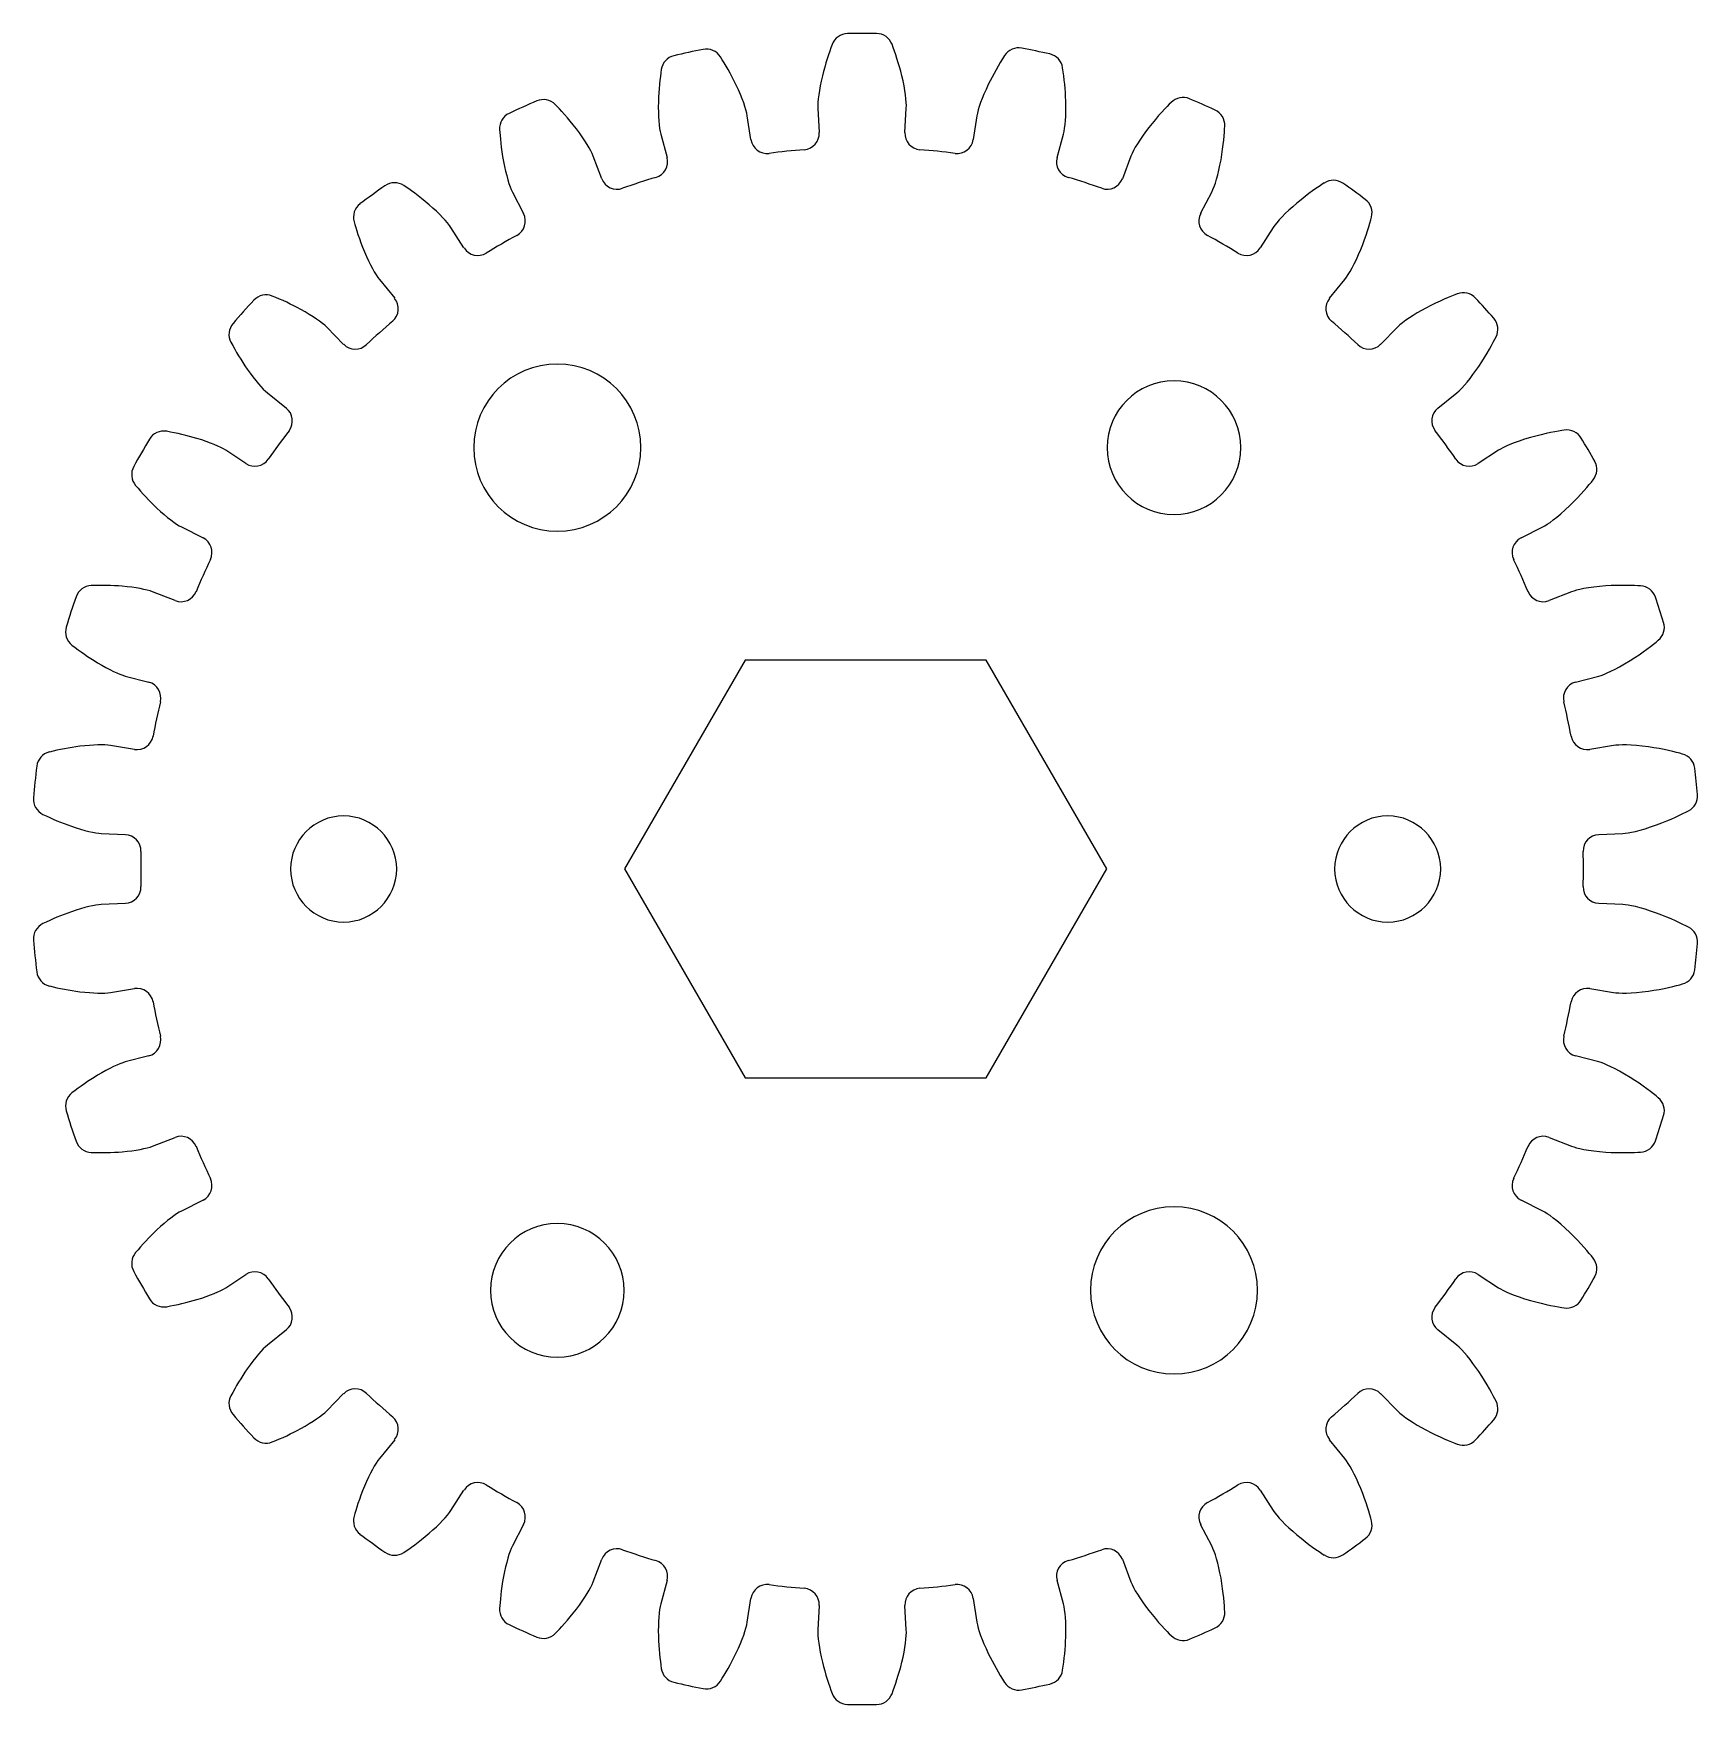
# Model space of a CAD drawing. Header units: inches. Extents: x -1 to 1, y -1 to 1.
import ezdxf

# ---------------------------------------------------------------- set-up
doc = ezdxf.new("R2010")
doc.units = ezdxf.units.IN
doc.layers.get('0').update_dxf_attribs({"linetype": 'CONTINUOUS'})

msp = doc.modelspace()

# ---------------------------------------------------------------- linework, layer by layer
for p, q in [((-0.1374, 0.8729), (-0.1417, 0.9015)), ((-0.0572, 0.9104), (-0.0556, 0.8815)), ((0.047, 0.8815), (0.0487, 0.9104)), ((0.1332, 0.9015), (0.1288, 0.8729)), ((-0.2454, 0.8795), (-0.2377, 0.8515)), ((0.2292, 0.8515), (0.2368, 0.8795)), ((-0.3159, 0.8261), (-0.3261, 0.8532)), ((0.3176, 0.8532), (0.3074, 0.8261)), ((-0.4229, 0.8101), (-0.4097, 0.7844)), ((0.4011, 0.7844), (0.4144, 0.8101)), ((-0.4809, 0.7433), (-0.4965, 0.7676)), ((0.488, 0.7676), (0.4723, 0.7433)), ((-0.5822, 0.7054), (-0.5639, 0.683)), ((0.5553, 0.683), (0.5737, 0.7054)), ((-0.625, 0.6279), (-0.6453, 0.6485)), ((0.6368, 0.6485), (0.6165, 0.6279)), ((-0.7162, 0.5698), (-0.6936, 0.5517)), ((0.6851, 0.5517), (0.7077, 0.5698)), ((-0.742, 0.4852), (-0.7662, 0.5011)), ((0.7576, 0.5011), (0.7335, 0.4852)), ((-0.8191, 0.4093), (-0.7933, 0.3963)), ((0.7848, 0.3963), (0.8106, 0.4093)), ((-0.8267, 0.3212), (-0.8537, 0.3317)), ((0.8452, 0.3317), (0.8182, 0.3212)), ((-0.8864, 0.2309), (-0.8584, 0.2236)), ((0.8499, 0.2236), (0.8779, 0.2309)), ((-0.8755, 0.1432), (-0.9041, 0.1478)), ((0.8956, 0.1478), (0.867, 0.1432)), ((-0.9152, 0.0425), (-0.8863, 0.0411)), ((0.8777, 0.0411), (0.9066, 0.0425)), ((-0.8863, -0.0411), (-0.9152, -0.0425)), ((0.9066, -0.0425), (0.8777, -0.0411)), ((-0.9041, -0.1478), (-0.8755, -0.1432)), ((0.867, -0.1432), (0.8956, -0.1478)), ((-0.8584, -0.2236), (-0.8864, -0.2309)), ((0.8779, -0.2309), (0.8499, -0.2236)), ((-0.8537, -0.3317), (-0.8267, -0.3212)), ((0.8182, -0.3212), (0.8452, -0.3317)), ((-0.7933, -0.3963), (-0.8191, -0.4093)), ((0.8106, -0.4093), (0.7848, -0.3963)), ((-0.7662, -0.5011), (-0.742, -0.4852)), ((0.7335, -0.4852), (0.7576, -0.5011)), ((-0.6936, -0.5517), (-0.7162, -0.5698)), ((0.7077, -0.5698), (0.6851, -0.5517)), ((-0.6453, -0.6485), (-0.625, -0.6279)), ((0.6165, -0.6279), (0.6368, -0.6485)), ((-0.5639, -0.683), (-0.5822, -0.7054)), ((0.5737, -0.7054), (0.5553, -0.683)), ((-0.4965, -0.7676), (-0.4809, -0.7433)), ((0.4723, -0.7433), (0.488, -0.7676)), ((-0.4097, -0.7844), (-0.4229, -0.8101)), ((0.4144, -0.8101), (0.4011, -0.7844)), ((-0.3261, -0.8532), (-0.3159, -0.8261)), ((0.3074, -0.8261), (0.3176, -0.8532)), ((-0.2377, -0.8515), (-0.2454, -0.8795)), ((0.2368, -0.8795), (0.2292, -0.8515)), ((-0.1417, -0.9015), (-0.1374, -0.8729)), ((0.1288, -0.8729), (0.1332, -0.9015)), ((-0.0556, -0.8815), (-0.0572, -0.9104)), ((0.0487, -0.9104), (0.047, -0.8815))]:
    msp.add_line(p, q)
msp.add_lwpolyline([(0.2887, 0), (0.1443, 0.25), (-0.1443, 0.25), (-0.2887, 0), (-0.1443, -0.25), (0.1443, -0.25)], close=True)
at = {"extrusion": (0, 0, -1)}
for centre, radius in [((0.3692, 0.5043), 0.1), ((-0.3692, 0.5043), 0.08), ((0.625, 0), 0.0635), ((-0.625, 0), 0.0635), ((-0.3692, -0.5043), 0.1), ((0.3692, -0.5043), 0.08)]:
    msp.add_circle(centre, radius, dxfattribs=at)
for centre, radius, start, end in [((0, 0), 1, 101.2237, 103.2674), ((-0.1907, 0.9613), 0.02, 32.4784, 101.2237), ((-0.0214, 0.9798), 0.02, 91.2533, 159.3942), ((0, 0), 1, 89.2487, 91.2533), ((0.0129, 0.9799), 0.02, 20.63, 89.2487), ((0.1832, 0.9627), 0.02, 79.2281, 147.2585), ((0, 0), 1, 77.2629, 79.2281), ((-0.2249, 0.9538), 0.02, 103.2674, 171.5489), ((0.2161, 0.9559), 0.02, 8.7614, 77.2629), ((-0.3859, 0.9008), 0.02, 44.3162, 113.189), ((0.3799, 0.9034), 0.02, 67.1928, 135.1452), ((0, 0), 1, 65.2656, 67.1928), ((-0.4183, 0.8862), 0.02, 115.2697, 183.7121), ((0, 0), 1, 113.189, 115.2697), ((0.41, 0.8901), 0.02, -3.1286, 65.2656), ((-0.0751, 0.8803), 0.0195, -85.4086, 3.3177), ((0.0665, 0.8803), 0.0195, 176.6823, 265.4086), ((-0.118, 0.8758), 0.0195, 188.6823, 277.4086), ((-0.0047, 0.0042), 0.8594, 94.5914, 97.4086), ((-0.0038, 0.0042), 0.8594, 82.5914, 85.4086), ((0.1095, 0.8758), 0.0195, 262.5914, 351.3177), ((-0.2566, 0.8464), 0.0195, -73.4086, 15.3177), ((0.248, 0.8464), 0.0195, 164.6823, 253.4086), ((-0.5641, 0.8013), 0.02, 56.1567, 125.146), ((-0.2976, 0.833), 0.0195, 200.6823, 289.4086), ((-0.0056, 0.0041), 0.8594, 106.5914, 109.4086), ((-0.0029, 0.0041), 0.8594, 70.5914, 73.4086), ((0.2891, 0.833), 0.0195, 250.5914, 339.3177), ((0.56, 0.8042), 0.02, 55.1492, 123.0475), ((0, 0), 1, 53.2568, 55.1492), ((0, 0), 1, 125.146, 127.2602), ((0.5863, 0.7853), 0.02, -15.0333, 53.2568), ((-0.5933, 0.78), 0.02, 127.2602, 195.8702), ((-0.427, 0.7754), 0.0195, -61.4086, 27.3177), ((0.4185, 0.7754), 0.0195, 152.6823, 241.4086), ((-0.4644, 0.7538), 0.0195, 212.6823, 301.4086), ((-0.0064, 0.0037), 0.8594, 118.5914, 121.4086), ((-0.0021, 0.0037), 0.8594, 58.5914, 61.4086), ((0.4559, 0.7538), 0.0195, 238.5914, 327.3177), ((0, 0), 1, 137.0967, 139.2393), ((-0.7179, 0.6671), 0.02, 68.0136, 137.0967), ((-0.579, 0.6706), 0.0195, -49.4086, 39.3177), ((0.5705, 0.6706), 0.0195, 140.6823, 229.4086), ((0.7156, 0.6696), 0.02, 43.0991, 110.9619), ((0, 0), 1, 41.2367, 43.0991), ((-0.7423, 0.6398), 0.02, 139.2393, 208.0093), ((-0.0071, 0.0032), 0.8594, 130.5914, 133.4086), ((-0.0014, 0.0032), 0.8594, 46.5914, 49.4086), ((0.737, 0.646), 0.02, -26.9497, 41.2367), ((-0.6111, 0.6417), 0.0195, 224.6823, 313.4086), ((0.6026, 0.6417), 0.0195, 226.5914, 315.3177), ((-0.7059, 0.5364), 0.0195, -37.4086, 51.3177), ((0.6973, 0.5364), 0.0195, 128.6823, 217.4086), ((-0.8404, 0.5041), 0.02, 79.8987, 149.0431), ((-0.0077, 0.0025), 0.8594, 142.5914, 145.4086), ((-0.0008, 0.0025), 0.8594, 34.5914, 37.4086), ((0.8396, 0.5054), 0.02, 31.0447, 98.8893), ((0, 0), 1, 149.0431, 151.208), ((0, 0), 1, 29.2062, 31.0447), ((-0.8588, 0.472), 0.02, 151.208, 220.1184), ((-0.7313, 0.5015), 0.0195, 236.6823, 325.4086), ((0.7227, 0.5015), 0.0195, 214.5914, 303.3177), ((0.8554, 0.4782), 0.02, -38.8797, 29.2062), ((-0.8021, 0.3788), 0.0195, -25.4086, 63.3177), ((0.7935, 0.3788), 0.0195, 116.6823, 205.4086), ((-0.0082, 0.0017), 0.8594, 154.5914, 157.4086), ((-0.0004, 0.0017), 0.8594, 22.5914, 25.4086), ((0, 0), 1, 160.9875, 163.1677), ((-0.9265, 0.3193), 0.02, 91.819, 160.9875), ((-0.8196, 0.3394), 0.0195, 248.6823, 337.4086), ((0.8111, 0.3394), 0.0195, 202.5914, 291.3177), ((0.9267, 0.3189), 0.02, 18.9885, 86.8348), ((0, 0), 1, 17.1665, 18.9885), ((-0.938, 0.2838), 0.02, 163.1677, 232.1915), ((0.9363, 0.2892), 0.02, -50.8286, 17.1665), ((-0.8634, 0.2047), 0.0195, -13.4086, 75.3177), ((0.8549, 0.2047), 0.0195, 104.6823, 193.4086), ((-0.0084, 0.0009), 0.8594, 166.5914, 169.4086), ((-0.0001, 0.0009), 0.8594, 10.5914, 13.4086), ((-0.9726, 0.1206), 0.02, 103.7772, 172.9322), ((-0.8724, 0.1624), 0.0195, 260.6823, 349.4086), ((0.8638, 0.1624), 0.0195, 190.5914, 279.3177), ((0, 0), 1, 172.9322, 175.1203), ((0.9728, 0.1183), 0.02, 6.933, 74.8045), ((0, 0), 1, 5.1195, 6.933), ((-0.9764, 0.0834), 0.02, 175.1203, 244.2263), ((0.9761, 0.0874), 0.02, -62.8023, 5.1195), ((-0.8872, 0.0216), 0.0195, -1.4086, 87.3177), ((0.8786, 0.0216), 0.0195, 92.6823, 181.4086), ((-0.0085, 0), 0.8594, 178.5914, 181.4086), ((0, 0), 0.8594, -1.4086, 1.4086), ((-0.8872, -0.0216), 0.0195, -87.3177, 1.4086), ((0.8786, -0.0216), 0.0195, 178.5914, 267.3177), ((-0.9764, -0.0834), 0.02, 115.7737, 184.8797), ((0.9761, -0.0874), 0.02, -5.1195, 62.8023), ((0, 0), 1, 184.8797, 187.0678), ((0, 0), 1, 353.067, 354.8805), ((-0.9726, -0.1206), 0.02, 187.0678, 256.2228), ((0.9728, -0.1183), 0.02, 285.1955, 353.067), ((-0.8724, -0.1624), 0.0195, 10.5914, 99.3177), ((-0.0084, -0.0009), 0.8594, 190.5914, 193.4086), ((-0.0001, -0.0009), 0.8594, 346.5914, 349.4086), ((0.8638, -0.1624), 0.0195, 80.6823, 169.4086), ((-0.8634, -0.2047), 0.0195, -75.3177, 13.4086), ((0.8549, -0.2047), 0.0195, 166.5914, 255.3177), ((-0.938, -0.2838), 0.02, 127.8085, 196.8323), ((0.9363, -0.2892), 0.02, -17.1665, 50.8286), ((0, 0), 1, 196.8323, 199.0125), ((0, 0), 1, 341.0115, 342.8335), ((-0.8196, -0.3394), 0.0195, 22.5914, 111.3177), ((0.8111, -0.3394), 0.0195, 68.6823, 157.4086), ((-0.9265, -0.3193), 0.02, 199.0125, 268.181), ((-0.0082, -0.0017), 0.8594, 202.5914, 205.4086), ((-0.0004, -0.0017), 0.8594, 334.5914, 337.4086), ((0.9267, -0.3189), 0.02, 273.1652, 341.0115), ((-0.8021, -0.3788), 0.0195, -63.3177, 25.4086), ((0.7935, -0.3788), 0.0195, 154.5914, 243.3177), ((-0.8588, -0.472), 0.02, 139.8816, 208.792), ((0.8554, -0.4782), 0.02, -29.2062, 38.8797), ((0, 0), 1, 208.792, 210.9569), ((-0.7313, -0.5015), 0.0195, 34.5914, 123.3177), ((-0.0077, -0.0025), 0.8594, 214.5914, 217.4086), ((-0.0008, -0.0025), 0.8594, 322.5914, 325.4086), ((0.7227, -0.5015), 0.0195, 56.6823, 145.4086), ((0, 0), 1, 328.9553, 330.7938), ((-0.8404, -0.5041), 0.02, 210.9569, 280.1013), ((0.8396, -0.5054), 0.02, 261.1107, 328.9553), ((-0.7059, -0.5364), 0.0195, -51.3177, 37.4086), ((0.6973, -0.5364), 0.0195, 142.5914, 231.3177), ((-0.7423, -0.6398), 0.02, 151.9907, 220.7607), ((-0.6111, -0.6417), 0.0195, 46.5914, 135.3177), ((-0.0071, -0.0032), 0.8594, 226.5914, 229.4086), ((-0.0014, -0.0032), 0.8594, 310.5914, 313.4086), ((0.6026, -0.6417), 0.0195, 44.6823, 133.4086), ((0.737, -0.646), 0.02, -41.2367, 26.9497), ((0, 0), 1, 220.7607, 222.9033), ((-0.579, -0.6706), 0.0195, -39.3177, 49.4086), ((0.5705, -0.6706), 0.0195, 130.5914, 219.3177), ((0, 0), 1, 316.9009, 318.7633), ((-0.7179, -0.6671), 0.02, 222.9033, 291.9864), ((0.7156, -0.6696), 0.02, 249.0381, 316.9009), ((-0.4644, -0.7538), 0.0195, 58.5914, 147.3177), ((-0.0064, -0.0037), 0.8594, 238.5914, 241.4086), ((-0.0021, -0.0037), 0.8594, 298.5914, 301.4086), ((0.4559, -0.7538), 0.0195, 32.6823, 121.4086), ((-0.427, -0.7754), 0.0195, -27.3177, 61.4086), ((0.4185, -0.7754), 0.0195, 118.5914, 207.3177), ((-0.5933, -0.78), 0.02, 164.1298, 232.7398), ((0, 0), 1, 232.7398, 234.854), ((0.5863, -0.7853), 0.02, -53.2568, 15.0333), ((-0.5641, -0.8013), 0.02, 234.854, 303.8433), ((-0.2976, -0.833), 0.0195, 70.5914, 159.3177), ((-0.0056, -0.0041), 0.8594, 250.5914, 253.4086), ((-0.0029, -0.0041), 0.8594, 286.5914, 289.4086), ((0.2891, -0.833), 0.0195, 20.6823, 109.4086), ((0, 0), 1, 304.8508, 306.7432), ((-0.2566, -0.8464), 0.0195, -15.3177, 73.4086), ((0.248, -0.8464), 0.0195, 106.5914, 195.3177), ((0.56, -0.8042), 0.02, 236.9525, 304.8508), ((-0.118, -0.8758), 0.0195, 82.5914, 171.3177), ((-0.0047, -0.0042), 0.8594, 262.5914, 265.4086), ((-0.0038, -0.0042), 0.8594, 274.5914, 277.4086), ((0.1095, -0.8758), 0.0195, 8.6823, 97.4086), ((-0.0751, -0.8803), 0.0195, -3.3177, 85.4086), ((0.0665, -0.8803), 0.0195, 94.5914, 183.3177), ((-0.4183, -0.8862), 0.02, 176.2879, 244.7303), ((0.41, -0.8901), 0.02, -65.2656, 3.1286), ((0, 0), 1, 244.7303, 246.811), ((-0.3859, -0.9008), 0.02, 246.811, 315.6838), ((0.3799, -0.9034), 0.02, 224.8548, 292.8072), ((0, 0), 1, 292.8072, 294.7344), ((-0.2249, -0.9538), 0.02, 188.4511, 256.7326), ((0.2161, -0.9559), 0.02, 282.7371, 351.2386), ((0, 0), 1, 256.7326, 258.7763), ((-0.1907, -0.9613), 0.02, 258.7763, 327.5216), ((0.1832, -0.9627), 0.02, 212.7415, 280.7719), ((0, 0), 1, 280.7719, 282.7371), ((-0.0214, -0.9798), 0.02, 200.6058, 268.7467), ((0, 0), 1, 268.7467, 270.7513), ((0.0129, -0.9799), 0.02, 270.7513, 339.37)]:
    msp.add_arc(centre, radius, start, end)
for points, knots in [([(-0.0402, 0.9868), (-0.0439, 0.9768), (-0.0483, 0.9637), (-0.0559, 0.9323), (-0.0576, 0.9184), (-0.0572, 0.9104)], [-0.1142126, -0.1142126, -0.1142126, -0.1142126, -0.0614385, -0.0614385, 0, 0, 0, 0]), ([(0.0487, 0.9104), (0.0491, 0.9184), (0.0474, 0.9324), (0.0398, 0.9639), (0.0353, 0.9769), (0.0316, 0.987)], [-0.1765426, -0.1765426, -0.1765426, -0.1765426, -0.0815714, -0.0815714, 0, 0, 0, 0]), ([(-0.1417, 0.9015), (-0.143, 0.9094), (-0.1475, 0.9225), (-0.1613, 0.9513), (-0.1682, 0.9631), (-0.1739, 0.972)], [-0.1733077, -0.1733077, -0.1733077, -0.1733077, -0.0800891, -0.0800891, 0, 0, 0, 0]), ([(0.1663, 0.9735), (0.1594, 0.9627), (0.1526, 0.9508), (0.1392, 0.923), (0.1345, 0.9095), (0.1332, 0.9015)], [-0.1094112, -0.1094112, -0.1094112, -0.1094112, -0.0622241, -0.0622241, 0, 0, 0, 0]), ([(-0.2447, 0.9568), (-0.2462, 0.9464), (-0.2478, 0.9328), (-0.2486, 0.901), (-0.2474, 0.8872), (-0.2454, 0.8795)], [-0.1128715, -0.1128715, -0.1128715, -0.1128715, -0.0607112, -0.0607112, 0, 0, 0, 0]), ([(0.2368, 0.8795), (0.2389, 0.8874), (0.2401, 0.9016), (0.2392, 0.9325), (0.2378, 0.9461), (0.2358, 0.9589)], [-0.2292344, -0.2292344, -0.2292344, -0.2292344, -0.098872, -0.098872, 0, 0, 0, 0]), ([(-0.3261, 0.8532), (-0.329, 0.8606), (-0.3361, 0.8724), (-0.3561, 0.8986), (-0.3658, 0.9089), (-0.3716, 0.9148)], [-0.1297358, -0.1297358, -0.1297358, -0.1297358, -0.0632497, -0.0632497, 0, 0, 0, 0]), ([(0.3657, 0.9175), (0.3604, 0.9122), (0.3499, 0.9013), (0.3281, 0.8733), (0.3206, 0.8609), (0.3176, 0.8532)], [-0.1272372, -0.1272372, -0.1272372, -0.1272372, -0.0633638, -0.0633638, 0, 0, 0, 0]), ([(-0.4383, 0.8849), (-0.4378, 0.8767), (-0.4366, 0.8627), (-0.4305, 0.8303), (-0.4265, 0.8172), (-0.4229, 0.8101)], [-0.1177613, -0.1177613, -0.1177613, -0.1177613, -0.0602857, -0.0602857, 0, 0, 0, 0]), ([(0.4144, 0.8101), (0.4181, 0.8175), (0.4223, 0.8312), (0.4286, 0.8662), (0.4296, 0.8808), (0.43, 0.889)], [-0.1265379, -0.1265379, -0.1265379, -0.1265379, -0.0627362, -0.0627362, 0, 0, 0, 0]), ([(0.5491, 0.821), (0.542, 0.8164), (0.5298, 0.8082), (0.5025, 0.7852), (0.4925, 0.7746), (0.488, 0.7676)], [-0.125256, -0.125256, -0.125256, -0.125256, -0.0633648, -0.0633648, 0, 0, 0, 0]), ([(-0.4965, 0.7676), (-0.5008, 0.7742), (-0.5101, 0.7842), (-0.5348, 0.8054), (-0.5463, 0.8135), (-0.553, 0.8179)], [-0.1253748, -0.1253748, -0.1253748, -0.1253748, -0.0612818, -0.0612818, 0, 0, 0, 0]), ([(0.5737, 0.7054), (0.5789, 0.7119), (0.5859, 0.7246), (0.5994, 0.7578), (0.6034, 0.772), (0.6056, 0.7801)], [-0.1299328, -0.1299328, -0.1299328, -0.1299328, -0.0642563, -0.0642563, 0, 0, 0, 0]), ([(-0.6126, 0.7745), (-0.6104, 0.7668), (-0.6063, 0.7534), (-0.5937, 0.7234), (-0.5871, 0.7115), (-0.5822, 0.7054)], [-0.1168709, -0.1168709, -0.1168709, -0.1168709, -0.0597268, -0.0597268, 0, 0, 0, 0]), ([(-0.6453, 0.6485), (-0.6508, 0.654), (-0.6619, 0.6617), (-0.6874, 0.6757), (-0.6989, 0.6811), (-0.7104, 0.6857)], [-0.2182354, -0.2182354, -0.2182354, -0.2182354, -0.0940811, -0.0940811, 0, 0, 0, 0]), ([(0.7084, 0.6883), (0.701, 0.6854), (0.6867, 0.6798), (0.6567, 0.6638), (0.6435, 0.6551), (0.6368, 0.6485)], [-0.1508838, -0.1508838, -0.1508838, -0.1508838, -0.0713873, -0.0713873, 0, 0, 0, 0]), ([(-0.76, 0.6305), (-0.7541, 0.6195), (-0.7476, 0.6086), (-0.7311, 0.5848), (-0.7222, 0.5747), (-0.7162, 0.5698)], [-0.1036391, -0.1036391, -0.1036391, -0.1036391, -0.058961, -0.058961, 0, 0, 0, 0]), ([(0.7077, 0.5698), (0.715, 0.5757), (0.725, 0.588), (0.7441, 0.6162), (0.7512, 0.6298), (0.7548, 0.6369)], [-0.1151134, -0.1151134, -0.1151134, -0.1151134, -0.0606533, -0.0606533, 0, 0, 0, 0]), ([(-0.7662, 0.5011), (-0.7726, 0.5052), (-0.7849, 0.5105), (-0.8125, 0.5188), (-0.8247, 0.5216), (-0.8369, 0.5238)], [-0.2187696, -0.2187696, -0.2187696, -0.2187696, -0.0943218, -0.0943218, 0, 0, 0, 0]), ([(0.8365, 0.5252), (0.8291, 0.524), (0.8136, 0.5214), (0.7761, 0.5107), (0.7629, 0.5044), (0.7576, 0.5011)], [-0.08977443, -0.08977443, -0.08977443, -0.08977443, -0.04778473, -0.04778473, 0, 0, 0, 0]), ([(0.8106, 0.4093), (0.8162, 0.4122), (0.8282, 0.4205), (0.8562, 0.4476), (0.8662, 0.4598), (0.871, 0.4656)], [-0.1233168, -0.1233168, -0.1233168, -0.1233168, -0.0576242, -0.0576242, 0, 0, 0, 0]), ([(-0.8741, 0.4591), (-0.8662, 0.4497), (-0.8577, 0.4405), (-0.8366, 0.4208), (-0.826, 0.4128), (-0.8191, 0.4093)], [-0.102783, -0.102783, -0.102783, -0.102783, -0.0584629, -0.0584629, 0, 0, 0, 0]), ([(-0.8537, 0.3317), (-0.8608, 0.3344), (-0.8738, 0.337), (-0.9025, 0.3394), (-0.9149, 0.3396), (-0.9272, 0.3392)], [-0.2165443, -0.2165443, -0.2165443, -0.2165443, -0.093414, -0.093414, 0, 0, 0, 0]), ([(0.9278, 0.3388), (0.9199, 0.3393), (0.9042, 0.34), (0.8653, 0.3373), (0.8511, 0.3339), (0.8452, 0.3317)], [-0.08992821, -0.08992821, -0.08992821, -0.08992821, -0.04812652, -0.04812652, 0, 0, 0, 0]), ([(-0.9503, 0.268), (-0.9406, 0.2605), (-0.9304, 0.2533), (-0.9058, 0.2385), (-0.8938, 0.2329), (-0.8864, 0.2309)], [-0.1021137, -0.1021137, -0.1021137, -0.1021137, -0.0580605, -0.0580605, 0, 0, 0, 0]), ([(0.8779, 0.2309), (0.884, 0.2326), (0.8975, 0.2383), (0.9305, 0.2589), (0.9428, 0.2687), (0.949, 0.2737)], [-0.1300659, -0.1300659, -0.1300659, -0.1300659, -0.0604086, -0.0604086, 0, 0, 0, 0]), ([(-0.9041, 0.1478), (-0.9116, 0.149), (-0.9248, 0.1488), (-0.9533, 0.1453), (-0.9655, 0.1429), (-0.9773, 0.14)], [-0.2154426, -0.2154426, -0.2154426, -0.2154426, -0.0929624, -0.0929624, 0, 0, 0, 0]), ([(0.9781, 0.1376), (0.9702, 0.1397), (0.955, 0.1437), (0.9165, 0.1491), (0.9018, 0.1488), (0.8956, 0.1478)], [-0.08993579, -0.08993579, -0.08993579, -0.08993579, -0.04830653, -0.04830653, 0, 0, 0, 0]), ([(-0.9851, 0.0654), (-0.9742, 0.0601), (-0.9627, 0.0552), (-0.9356, 0.0458), (-0.9228, 0.0429), (-0.9152, 0.0425)], [-0.1017907, -0.1017907, -0.1017907, -0.1017907, -0.0578676, -0.0578676, 0, 0, 0, 0]), ([(0.9066, 0.0425), (0.913, 0.0428), (0.9274, 0.0456), (0.9639, 0.0589), (0.978, 0.0659), (0.9852, 0.0697)], [-0.1340827, -0.1340827, -0.1340827, -0.1340827, -0.0620442, -0.0620442, 0, 0, 0, 0]), ([(-0.9152, -0.0425), (-0.9228, -0.0429), (-0.9356, -0.0458), (-0.9627, -0.0552), (-0.9742, -0.0601), (-0.9851, -0.0654)], [-0.2153525, -0.2153525, -0.2153525, -0.2153525, -0.0929254, -0.0929254, 0, 0, 0, 0]), ([(0.9852, -0.0697), (0.978, -0.0659), (0.9639, -0.0589), (0.9274, -0.0456), (0.913, -0.0428), (0.9066, -0.0425)], [-0.08993468, -0.08993468, -0.08993468, -0.08993468, -0.04831917, -0.04831917, 0, 0, 0, 0]), ([(0.8956, -0.1478), (0.9018, -0.1488), (0.9165, -0.1491), (0.955, -0.1437), (0.9702, -0.1397), (0.9781, -0.1376)], [-0.1337386, -0.1337386, -0.1337386, -0.1337386, -0.0619046, -0.0619046, 0, 0, 0, 0]), ([(-0.9773, -0.14), (-0.9655, -0.1429), (-0.9533, -0.1453), (-0.9248, -0.1488), (-0.9116, -0.149), (-0.9041, -0.1478)], [-0.1018234, -0.1018234, -0.1018234, -0.1018234, -0.0578871, -0.0578871, 0, 0, 0, 0]), ([(-0.8864, -0.2309), (-0.8938, -0.2329), (-0.9058, -0.2385), (-0.9304, -0.2533), (-0.9406, -0.2605), (-0.9503, -0.268)], [-0.2162633, -0.2162633, -0.2162633, -0.2162633, -0.093299, -0.093299, 0, 0, 0, 0]), ([(0.949, -0.2737), (0.9428, -0.2687), (0.9305, -0.2589), (0.8975, -0.2383), (0.884, -0.2326), (0.8779, -0.2309)], [-0.08993365, -0.08993365, -0.08993365, -0.08993365, -0.04816434, -0.04816434, 0, 0, 0, 0]), ([(-0.9272, -0.3392), (-0.9149, -0.3396), (-0.9025, -0.3394), (-0.8738, -0.337), (-0.8608, -0.3344), (-0.8537, -0.3317)], [-0.1022105, -0.1022105, -0.1022105, -0.1022105, -0.0581184, -0.0581184, 0, 0, 0, 0]), ([(0.8452, -0.3317), (0.8511, -0.3339), (0.8653, -0.3373), (0.9042, -0.34), (0.9199, -0.3393), (0.9278, -0.3388)], [-0.1291536, -0.1291536, -0.1291536, -0.1291536, -0.060035, -0.060035, 0, 0, 0, 0]), ([(-0.8191, -0.4093), (-0.826, -0.4128), (-0.8366, -0.4208), (-0.8577, -0.4405), (-0.8662, -0.4497), (-0.8741, -0.4591)], [-0.2182772, -0.2182772, -0.2182772, -0.2182772, -0.0941214, -0.0941214, 0, 0, 0, 0]), ([(0.871, -0.4656), (0.8662, -0.4598), (0.8562, -0.4476), (0.8282, -0.4205), (0.8162, -0.4122), (0.8106, -0.4093)], [-0.08981699, -0.08981699, -0.08981699, -0.08981699, -0.04784677, -0.04784677, 0, 0, 0, 0]), ([(-0.8369, -0.5238), (-0.8247, -0.5216), (-0.8125, -0.5188), (-0.7849, -0.5105), (-0.7726, -0.5052), (-0.7662, -0.5011)], [-0.1029389, -0.1029389, -0.1029389, -0.1029389, -0.0585571, -0.0585571, 0, 0, 0, 0]), ([(0.7576, -0.5011), (0.7629, -0.5044), (0.7761, -0.5107), (0.8136, -0.5214), (0.8291, -0.524), (0.8365, -0.5252)], [-0.1222469, -0.1222469, -0.1222469, -0.1222469, -0.0571779, -0.0571779, 0, 0, 0, 0]), ([(-0.7162, -0.5698), (-0.7222, -0.5747), (-0.7311, -0.5848), (-0.7476, -0.6086), (-0.7541, -0.6195), (-0.76, -0.6305)], [-0.2184971, -0.2184971, -0.2184971, -0.2184971, -0.0941927, -0.0941927, 0, 0, 0, 0]), ([(0.7548, -0.6369), (0.7512, -0.6298), (0.7441, -0.6162), (0.725, -0.588), (0.715, -0.5757), (0.7077, -0.5698)], [-0.1511436, -0.1511436, -0.1511436, -0.1511436, -0.0715061, -0.0715061, 0, 0, 0, 0]), ([(-0.7104, -0.6857), (-0.6989, -0.6811), (-0.6874, -0.6757), (-0.6619, -0.6617), (-0.6508, -0.654), (-0.6453, -0.6485)], [-0.1037872, -0.1037872, -0.1037872, -0.1037872, -0.0590446, -0.0590446, 0, 0, 0, 0]), ([(0.6368, -0.6485), (0.6435, -0.6551), (0.6567, -0.6638), (0.6867, -0.6798), (0.701, -0.6854), (0.7084, -0.6883)], [-0.114907, -0.114907, -0.114907, -0.114907, -0.0605413, -0.0605413, 0, 0, 0, 0]), ([(-0.5822, -0.7054), (-0.5871, -0.7115), (-0.5937, -0.7234), (-0.6063, -0.7534), (-0.6104, -0.7668), (-0.6126, -0.7745)], [-0.1252281, -0.1252281, -0.1252281, -0.1252281, -0.0612304, -0.0612304, 0, 0, 0, 0]), ([(0.6056, -0.7801), (0.6034, -0.772), (0.5994, -0.7578), (0.5859, -0.7246), (0.5789, -0.7119), (0.5737, -0.7054)], [-0.1255713, -0.1255713, -0.1255713, -0.1255713, -0.0634719, -0.0634719, 0, 0, 0, 0]), ([(-0.553, -0.8179), (-0.5463, -0.8135), (-0.5348, -0.8054), (-0.5101, -0.7842), (-0.5008, -0.7742), (-0.4965, -0.7676)], [-0.1170238, -0.1170238, -0.1170238, -0.1170238, -0.0598238, -0.0598238, 0, 0, 0, 0]), ([(0.488, -0.7676), (0.4925, -0.7746), (0.5025, -0.7852), (0.5298, -0.8082), (0.542, -0.8164), (0.5491, -0.821)], [-0.1304513, -0.1304513, -0.1304513, -0.1304513, -0.0644583, -0.0644583, 0, 0, 0, 0]), ([(-0.4229, -0.8101), (-0.4265, -0.8172), (-0.4305, -0.8303), (-0.4366, -0.8627), (-0.4378, -0.8767), (-0.4383, -0.8849)], [-0.1283071, -0.1283071, -0.1283071, -0.1283071, -0.0626228, -0.0626228, 0, 0, 0, 0]), ([(0.43, -0.889), (0.4296, -0.8808), (0.4286, -0.8662), (0.4223, -0.8312), (0.4181, -0.8175), (0.4144, -0.8101)], [-0.1245329, -0.1245329, -0.1245329, -0.1245329, -0.0627908, -0.0627908, 0, 0, 0, 0]), ([(-0.3716, -0.9148), (-0.3658, -0.9089), (-0.3561, -0.8986), (-0.3361, -0.8724), (-0.329, -0.8606), (-0.3261, -0.8532)], [-0.1178283, -0.1178283, -0.1178283, -0.1178283, -0.0603838, -0.0603838, 0, 0, 0, 0]), ([(0.3176, -0.8532), (0.3206, -0.8609), (0.3281, -0.8733), (0.3499, -0.9013), (0.3604, -0.9122), (0.3657, -0.9175)], [-0.1134693, -0.1134693, -0.1134693, -0.1134693, -0.0569619, -0.0569619, 0, 0, 0, 0]), ([(-0.2454, -0.8795), (-0.2474, -0.8872), (-0.2486, -0.901), (-0.2478, -0.9328), (-0.2462, -0.9464), (-0.2447, -0.9568)], [-0.1729073, -0.1729073, -0.1729073, -0.1729073, -0.0799041, -0.0799041, 0, 0, 0, 0]), ([(0.2358, -0.9589), (0.2378, -0.9461), (0.2392, -0.9325), (0.2401, -0.9016), (0.2389, -0.8874), (0.2368, -0.8795)], [-0.1096495, -0.1096495, -0.1096495, -0.1096495, -0.0623561, -0.0623561, 0, 0, 0, 0]), ([(-0.1739, -0.972), (-0.1682, -0.9631), (-0.1613, -0.9513), (-0.1475, -0.9225), (-0.143, -0.9094), (-0.1417, -0.9015)], [-0.1130928, -0.1130928, -0.1130928, -0.1130928, -0.0608302, -0.0608302, 0, 0, 0, 0]), ([(-0.0572, -0.9104), (-0.0576, -0.9184), (-0.0559, -0.9323), (-0.0483, -0.9637), (-0.0439, -0.9768), (-0.0402, -0.9868)], [-0.1759013, -0.1759013, -0.1759013, -0.1759013, -0.0812785, -0.0812785, 0, 0, 0, 0]), ([(0.0316, -0.987), (0.0353, -0.9769), (0.0398, -0.9639), (0.0474, -0.9324), (0.0491, -0.9184), (0.0487, -0.9104)], [-0.1144454, -0.1144454, -0.1144454, -0.1144454, -0.061566, -0.061566, 0, 0, 0, 0]), ([(0.1332, -0.9015), (0.1345, -0.9095), (0.1392, -0.923), (0.1526, -0.9508), (0.1594, -0.9627), (0.1663, -0.9735)], [-0.228242, -0.228242, -0.228242, -0.228242, -0.0984366, -0.0984366, 0, 0, 0, 0])]:
    msp.add_open_spline(points, degree=3, knots=knots)

doc.saveas('drawing.dxf')
